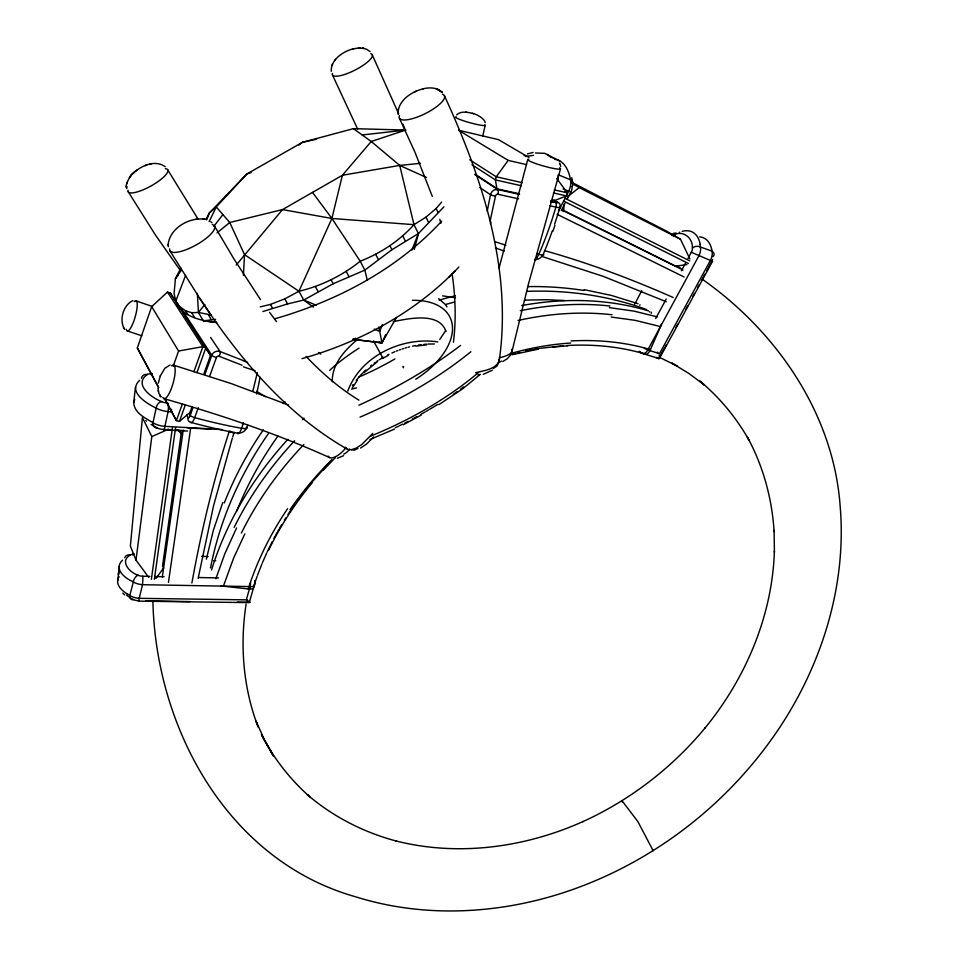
<?xml version="1.0" encoding="UTF-8"?>
<svg xmlns="http://www.w3.org/2000/svg" width="959" height="959" viewBox="0 0 959 959"><rect width="100%" height="100%" fill="white"/><g stroke="black" fill="none" stroke-linecap="round" stroke-linejoin="round"><path stroke-width="1.44" d="M168.304 246.703L168.089 244.653M168.089 245.013C169.515 228.05 189.582 216.746 205.478 219.311M563.832 211.579L563.916 204.195M243.418 275.317L244.521 254.638L229.752 222.488L216.266 206.952L246.811 174.023L302.349 142.352L353.403 128.65L405.705 130.052L371.241 141.488L342.387 175.257L282.509 209.589L229.752 222.488L216.998 232.881M774.393 551.053C772.355 615.738 745.802 678.109 705.117 727.905L705.344 727.629C672.271 767.715 630.087 800.166 582.772 821.671L583.156 821.491C524.837 847.696 457.839 856.795 395.456 840.815L396.69 841.151C363.952 832.472 333.061 816.804 307.348 794.687L309.733 796.749C289.966 779.235 273.495 758.125 261.423 734.63L273.507 756.04L270.45 750.681M563.065 211.471L563.149 210.237L675.532 266.051L674.92 266.146M171.277 412.286L171.553 409.313M142.411 417.549L130.376 546.091L135.998 560.116L148.645 577.306M139.654 380.267C126.888 392.375 147.95 404.314 157.839 408.918A12.119 4.351 9.9 0 0 168.101 411.591L171.769 411.807M135.411 387.172L133.792 402.396C133.876 412.826 145.217 418.052 152.996 422.691A11.976 4.399 9.7 0 0 164.9 426.371L211.028 428.913M118.604 573.062L118.46 574.477L119.288 566.613L117.765 580.686M246.091 604.11C239.786 645.227 243.166 688.023 258.127 726.982L256.113 721.216L264.456 739.964L273.507 756.04M475.556 372.751C483.66 370.606 494.94 369.611 499.148 361.339C512.526 269.419 482.365 178.23 444.413 95.708M499.148 361.339L498.836 359.397M135.998 560.116L151.81 436.585L143.035 418.807M151.378 579.272L172.476 427.45M154.363 579.344L175.569 427.618M162.491 566.481L181.263 433.036L179.908 430.531M162.335 576.946L183.181 430.327M453.439 342.267C456.232 319.539 455.501 296.427 452.097 273.795M168.46 582.329L190.673 428.158L222.14 429.524M498.62 362.79L497.014 365.942L493.394 368.484M133.792 402.396L134.739 399.423M260.117 377.367L256.64 394.029M158.331 383.121L160.345 375.784M479.884 187.592L490.493 194.725L487.22 211.112M518.627 198.849L497.901 194.257A2.002 1.81 -58.5 0 0 495.515 195.984L490.169 220.882M191.884 583.012C201.15 531.861 213.162 481.166 229.141 431.694M198.129 578.349L213.533 505.849L232.306 438.275M206.353 559.169L213.294 530.519L222.776 502.504M210.512 567.896C219.935 519.658 240.277 473.782 268.424 433.588M257.348 372.631L252.816 391.296M164.912 426.371L168.101 411.591M152.996 422.691L156.197 407.959M482.653 136.346L485.17 125.329M512.082 351.15L528.553 283.624L560.524 168.82M139.235 598.32L142.519 584.702L250.119 586.584L246.319 599.866L139.235 598.32A10.058 4.555 9.8 0 1 129.777 595.431L127.655 594.136M499.088 267.981L527.75 159.566M129.813 595.419L133.337 581.957A5.91 3.644 -62.4 0 1 138.108 575.22A5.191 2.002 5.9 0 0 142.771 576.239L149.916 576.419M414.252 249.484L418.424 233.564L443.921 206.832M550.706 202.061L566.505 195.9L567.368 192.843L556.771 178.518M347.793 391.056C360.62 356.077 402.037 336.489 437.819 341.907M247.71 425.065L247.134 426.899A8.763 2.374 18.4 0 1 246.391 428.217M243.43 422.715L241.668 428.313L243.274 428.445A12.671 3.812 20.2 0 0 244.137 428.457L244.209 428.457M249.424 589.078L223.387 586.201L233.528 558.306L244.845 533.815M211.531 569.994C226.588 521.348 253.62 476.815 287.868 439.306M215.859 578.721L224.993 553.343L236.597 527.929M253.572 586.776L254.195 584.834M232.749 436.884L234.092 432.701M248.213 588.994C257.276 560.476 270.798 533.444 287.58 508.702M353.847 48.669C343.322 51.079 330.399 59.83 331.311 71.35M254.626 583.528L257.108 576.347M158.607 387.724L137.317 347.925L151.69 306.616L167.465 292.099L170.258 292.974L211.148 356.496M552.816 231.419L554.913 225.401M173.195 366.218L178.578 351.03L151.69 306.616M182.39 403.847L176.396 420.593L179.429 421.433L191.452 411.207M193.886 371.756L202.888 346.643L167.465 292.099M179.429 421.433L185.423 404.71M196.931 372.643L205.933 347.554L202.888 346.643L178.578 351.03M192.076 406.712L189.462 413.988L191.009 412.406M203.955 373.722L210.596 355.25L195.372 331.922M237.64 433.204L237.616 433.168A191.261 44.126 19.7 0 1 190.601 422.32A4.016 3.728 -23.3 0 1 188.132 417.621A3.98 1.091 -74.5 0 0 190.194 415.295L192.879 407.851M205.022 374.13L211.831 355.238A6.03 5.574 -27.4 0 1 220.043 351.593M242.016 365.175L219.143 356.316A2.014 1.894 -30.6 0 0 216.398 357.563L209.577 376.455M198.285 407.719L194.701 417.656A7.936 2.194 -74.5 0 1 190.601 422.272M257.527 575.196L262.035 563.676M206.712 219.827L209.338 212.946L246.811 174.023L251.03 172.56M185.602 275.389L175.713 301.306C182.126 317.117 201.69 320.845 216.698 322.524L203.32 320.869L198.429 312.49L197.35 293.406M382.461 324.49L379.74 331.382L381.934 342.89L353.392 339.438M411.891 250.095L418.424 233.564L413.988 224.67L399.723 165.416L371.241 141.488L353.403 128.65M236.753 511.111C247.386 484.559 261.268 459.313 277.942 436.069M332.006 65.26L332.545 63.965M160.249 376.024L164.876 368.256L170.079 364.983M611.207 317.045L635.002 320.318L660.499 326.575L660.967 325.365A7.252 3.476 -70.4 0 0 661.362 323.962M262.502 562.525L266.578 553.295M711.506 248.98L711.998 251.162A9.722 5.382 -65.8 0 1 710.523 260.177L659.528 353.643L649.962 350.634L660.523 326.539M650.454 349.627C624.896 342.003 597.757 339.522 571.108 340.936M385.506 334.835L381.934 342.89L352.744 339.246M260.297 306.868L270.414 304.435L284.787 298.872L298.944 291.272L331.898 218.472L342.387 175.257L399.723 165.416L420.414 163.33M267.105 552.144L270.438 545.227M209.158 221.577L216.266 206.952L209.338 212.946L205.945 219.515M445.671 330.651L439.749 339.534M537.292 256.904L537.328 256.844A12.455 5.526 -77.6 0 0 537.891 255.993L538.754 254.447A169.659 62.143 -77.6 0 0 555.896 207.108A3.908 1.558 -77.5 0 0 555.561 202.433L551.988 201.618M271.013 544.077L272.176 541.787M268.76 549.891C280.424 525.808 295.156 503.271 312.238 482.677M558.426 211.16L568.687 191.201A11.7 5.586 -65.8 0 0 570.485 179.789C569.011 171.086 564.587 160.537 554.674 159.29M561.243 210.62L565.103 203.116M567.021 199.412L570.797 192.064A5.898 2.469 -63.6 0 0 572.032 186.633M180.843 268.136L175.413 278.649L174.106 293.37L175.713 301.306L183.109 311.795M634.726 304.135L641.727 290.781M687.999 258.462L691.319 252.265A5.023 2.421 -62.5 0 0 692.386 247.973C693.009 237.4 682.053 229.237 672.691 235.65M273.974 538.347L275.209 536.057M681.393 270.798L685.793 262.586M666.217 299.052L655.68 318.544M701.365 280.591L703.103 277.367M703.678 276.3L704.841 274.142M706.591 270.906L707.754 268.748M708.329 267.669L711.83 261.172M692.746 296.535L694.46 293.37M697.9 287.005L699.063 284.871M685.961 309.062L687.639 305.945M675.987 327.307L677.629 324.31M275.82 534.906L277.079 532.617M665.318 346.619L666.361 344.749M664.803 347.566L658.665 358.522A7.78 3.872 -64.3 0 1 657.514 358.139L641.679 353.188L639.329 351.438M659.588 358.127L712.513 261.375L691.319 252.265M277.714 531.478L279.009 529.2M396.451 317.453L381.934 342.89L379.284 341.728M279.668 528.061L281.658 524.657M352.253 388.071L357.443 380.088M284.415 520.126L285.806 517.872M352.433 385.626L353.116 384.559M287.964 514.504L290.157 511.147M290.913 510.032L292.411 507.802M293.178 506.7L294.713 504.482M181.359 270.174L175.413 278.649L177.942 275.449M510.2 355.393L507.371 358.654L502.876 361.495M526.563 164.624L508.186 160.393L496.247 176.792L495.407 179.908L497.158 190.05M297.853 500.083L301.078 495.707M155.885 578.481L163.617 568.004M162.562 568.807L163.426 567.692M213.893 226.264L222.884 214.6M304.387 491.356L306.928 488.131M372.811 433.396L361.591 444.664L356.209 448.093L351.354 449.735L354.482 450.191L357.947 448.404M356.185 380.315L362.622 373.015M180.304 307.036L185.638 310.848L191.692 312.682L198.429 312.49L204.878 304.399M236.226 265.056L282.509 209.589L331.898 218.472L413.988 224.67L425.964 217.142L436.117 208.523L441.619 202.121M334.655 60.537L335.578 59.374M309.517 484.918L330.016 461.974M441.679 221.145C397.517 269.119 337.304 300.838 275.089 318.724M373.59 437.004L366.578 444.029L360.56 448.069M132.138 174.202L129.369 177.679C137.233 167.058 122.848 184.703 126.876 188.575M536.405 257.995L535.542 258.822M302.013 358.642C360.716 342.075 416.793 311.639 458.858 267.034M456.628 114.864C460.835 110.836 467.489 112.131 472.595 113.39M323.255 470.102L335.362 457.659M448.872 277.343L454.974 271.193M135.555 171.098L132.066 174.286C140.146 166.135 154.675 159.134 165.212 166.674M244.521 254.638L298.944 291.272C321.313 285.974 342.279 275.581 360.212 261.22C380.591 253.248 399.316 240.997 413.988 224.67M363.665 371.984L365.823 369.958M363.929 372.739L377.45 361.675M134.356 172.093L133.217 173.135M480.327 374.346L462.55 388.898L438.886 404.626M478.493 372.548C446.486 399.4 409.469 420.174 370.917 436.045M470.917 351.689C437.556 378.853 399.555 400.227 360.057 417.105M357.599 339.426C344.94 349.843 331.67 364.336 332.341 381.814M418.424 233.564L391.919 249.724L364.852 270.102L333.217 283.744L303.751 300.047L287.592 303.931L262.922 311.507M567.668 196.679L579.188 187.604L680.47 239.199L689.857 258.906M460.608 345.42C429.272 369.287 394.748 388.91 358.942 405.201M370.438 366.038L371.648 365.091M298.896 145.049L302.349 142.352L316.686 139.151M135.423 171.205L136.813 170.139M460.38 389.306L463.629 386.885M152.061 373.842A5.838 1.666 7.1 0 0 147.362 374.489C132.941 384.283 151.75 398.021 161.807 401.629A6.078 1.81 7.1 0 0 167.429 403.02M133.984 554.338A5.083 1.918 5.9 0 0 130.124 555.081C119.288 561.459 129.921 572.751 138.12 575.232M374.13 363.233L375.401 362.334M453.355 394.293L456.94 391.787M376.695 361.447L378.002 360.584M379.332 359.733L383.408 357.299M437.795 404.398L429.476 409.433M343.598 455.693L337.316 458.258M492.423 370.174L483.312 374.286M426.299 411.291L428.421 410.044M420.953 414.348L425.233 411.902M421.289 415.019L403.319 424.717M382.557 358.462L387.904 355.549M412.346 419.095L416.65 416.745M423.626 88.684C412.31 91.501 399.543 99.221 397.997 111.795L398.417 108.978L398.129 114.337M404.818 423.039L408.043 421.373M399.495 425.712L402.684 424.118M387.616 355.046L389.042 354.339M395.288 427.75L398.453 426.228M414.288 92.064L416.278 91.117M394.497 429.105L369.982 439.498M151.81 436.585L168.592 429.164M391.919 352.996L394.844 351.737M396.307 351.138L397.781 350.562M145.061 165.619L146.787 164.984M640.132 304.89L639.749 305.058A7.097 3.333 -70.4 0 0 639.521 305.178M399.268 350.011L400.754 349.484M402.241 348.98L403.727 348.501M479.536 374.513L477.966 374.981M552.576 202.013L554.146 201.534L552.144 200.287M246.283 428.17L245.36 428.361M527.366 153.931L533.024 152.457M525.904 156.437L533.54 155.322M405.213 348.057L406.676 347.626M132.81 300.623C123.16 305.142 118.772 320.354 124.682 329.345M454.35 302.073L445.348 304.53L438.754 298.657M393.202 321.625C408.618 318.628 439.438 311.639 445.971 331.514M510.596 354.614L515.103 353.451M408.138 347.23L409.601 346.846M352.54 49.005L358.342 47.998L363.893 48.394L362.634 48.142M351.641 389.126L356.58 387.868M512.166 354.758L538.143 349.16M517.357 352.9L519.61 352.361M412.526 346.163L415.415 345.576M423.039 88.803C429.488 87.245 437.472 87.293 442.339 92.484L436.117 88.707M151.438 163.809L149.676 164.157M525.64 351.03L528.157 350.514M529.416 350.263L533.18 349.544M521.756 305.549C563.688 297.829 607.646 298.561 648.632 310.932M535.386 152.984L544.7 153.332L559.912 161.004M534.439 349.328L539.438 348.477M418.292 345.084L421.121 344.677M675.328 266.266L686.836 264.564M415.942 346.127L426.671 344.868M540.696 348.273L562.957 345.755M197.746 218.928L196.127 219.155L197.674 218.94M203.32 320.869L215.583 319.347M351.294 449.747L347.637 449.363L345.264 447.206M362.19 134.955L405.741 130.076M423.926 344.365L426.671 344.137M553.127 347.062L567.908 345.815M524.453 300.131L546.618 299.723L564.204 300.491M566.613 345.528C592.878 344.041 619.502 346.475 644.784 353.931L644.244 353.535M428.014 344.053L434.391 343.981M359.961 47.95L358.558 47.998L359.745 47.962M527.126 291.356C567.608 289.834 608.462 295.684 646.57 309.517M237.317 602.144L249.808 602.204A7.984 3.177 7.3 0 0 249.64 601.197L254.782 583.528L254.782 580.639M249.364 602.624L138.516 601.161M189.774 601.593L145.756 600.825M218.592 577.917L198.657 577.522M164.085 576.755L154.651 576.527M198.429 312.49L211.136 314.912M201.69 556.364L208.127 556.58M213.665 560.703L215.763 560.775M152.829 425.484L157.3 427.99A6.042 1.882 6.9 0 0 163.318 429.44L171.601 429.896M175.761 430.112L184.2 430.567M163.701 429.764L187.592 431.047M465.786 112.215L466.781 112.287M442.59 295.875L455.477 297.734M609.337 307.623L633.995 311.136L657.215 316.83M223.387 586.201L222.26 586.045A7.432 2.709 12.9 0 1 220.798 585.721M203.907 219.012L202.565 218.856L204.051 219.024M584.139 289.642L611.47 295.444L638.011 303.691M362.862 48.19L366.698 49.293L370.054 51.618M353.451 339.114L357.851 339.989L355.441 338.215M555.561 202.421L557.91 202.589L553.607 199.796M549.915 205.777L555.884 207.096A7.768 1.019 15.9 0 0 560.02 206.868A3.956 3.536 -60.9 0 0 557.647 202.313M475.472 174.442L497.505 188.923L518.927 193.694M550.658 200.755L554.146 201.534M519.55 194.401L497.649 189.522L474.633 174.382M522.379 182.69L496.247 176.792L469.766 159.817M554.314 189.894L567.368 192.843L564.851 191.32M521.528 185.782L495.407 179.908L471.984 164.768M553.451 192.963L566.505 195.9M537.004 253.979L538.754 254.447M544.46 250.599C588.49 262.934 631.394 279.021 673.182 297.506M542.506 256.64L603.235 276.348L666.349 301.773M163.977 398.68C220.402 414.756 276.228 433.384 329.704 457.647M473.207 113.57C477.87 114.541 485.134 119.563 485.194 122.62M472.212 113.27L473.59 113.689M173.435 365.127L231.167 383.552L288.551 405.058M505.908 245.252L494.604 241.56M127.283 330.927L141.896 335.818M504.29 251.102L495.443 247.949M135.998 300.826L152.529 306.568M242.735 360.368L220.067 351.533L210.632 337.496M711.998 251.162L700.454 246.99A9.818 5.382 -66.2 0 1 698.895 255.777L647.769 349.963A6.785 3.86 -71.9 0 1 642.015 353.044M558.653 174.922L570.485 179.789A5.898 4.867 -17.5 0 1 572.079 186.537M563.149 188.911L563.94 189.235M564.731 189.57L570.797 192.064M298.944 291.272L303.751 300.047L316.182 305.178M374.214 329.105L379.74 331.382L378.697 327.103M399.723 165.416L426.539 177.535M557.167 214.337L684.103 276.983M561.734 209.853L683.048 270.054M659.876 357.503L677.15 366.062L671.947 363.101L688.838 373.423L704.481 385.11L699.866 381.035C719.622 397.541 736.272 417.573 748.895 439.989L747.433 437.208C763.268 466.218 772.079 498.752 774.117 531.682M644.364 348.405L649.938 350.67A7.204 3.452 -70.7 0 1 645.359 354.195M563.94 201.246L688.37 263.473M565.366 198.489L689.761 260.872M437.879 89.343L442.339 92.484M571.984 182.438L666.085 230.879L680.47 239.199M552.828 157.947L553.751 158.427M130.664 580.495L133.349 581.957A10.141 4.531 10.1 0 0 142.507 584.666M528.972 157.492L498.452 139.63L458.534 130.244L508.186 160.393M571.516 183.109L579.188 187.604M358.942 400.167C339.342 388.215 321.852 373.027 306.077 356.4M132.21 598.86L133.481 599.591A5.143 2.05 5.7 0 0 137.581 600.658M547.229 154.447L551.065 157.6M346.619 448.776C284.643 413.077 238 356.664 199.256 297.614L169.887 250.755M676.79 265.919L680.614 268.256M152.229 425.125L151.078 424.405M256.676 391.32L265.451 396.738M230.831 432.257L229.309 431.094M656.447 357.359L657.514 358.139M702.923 279.692C776.251 331.49 832.448 412.43 839.952 503.499L840.048 504.854C846.845 580.83 824.26 657.442 783.659 721.384L783.347 721.863C731.417 803.055 650.67 865.45 558.594 894.22L557.982 894.411C493.501 914.311 423.075 917.331 358.163 897.588L356.856 897.156C227.655 861.35 155.526 727.929 152.877 600.598M303.751 300.047L313.365 307.144M639.533 351.509L641.907 353.26M318.472 352.456L320.702 354.123M145.816 420.641L146.475 421.181M210.776 221.757L211.975 222.788M124.682 594.916L122.74 593.165M181.263 433.036L182.162 433.852M652.408 850.07L653.163 850.717L637.915 821.647L621.971 800.657L622.415 802.12M247.47 601.197L246.703 600.334M177.559 429.764L182.522 435.134M160.968 396.918L158.822 393.19L158.007 388.251M160.728 396.63L159.638 395.084L160.489 396.355M276.528 321.649L269.575 312.334M312.502 192.387L331.898 218.472L360.212 261.22L364.852 270.102L367.273 280.076M180.664 270.977L155.442 235.027L128.23 191.74M260.5 299.64L233.768 258.642L214.456 226M199.256 297.614L210.261 313.941M197.77 218.628L167.693 169.779M559.373 163.09L559.792 163.737M183.169 311.483L211.831 355.238A4.028 0.875 20.3 0 0 216.398 357.563M183.193 313.281L194.677 330.855M123.483 327.702L124.035 328.577M170.258 292.974L174.742 300.203M185.638 310.848L187.772 314.468M174.526 298.213L175.917 300.563M191.692 312.682L194.521 317.501M208.487 314.84L211.328 319.731M186.753 415.127L188.144 417.621M270.414 304.435L272.548 308.247M284.787 298.872L287.592 303.931M373.471 340.889L380.471 353.583A7.169 0.683 59.7 0 1 382.209 358.27M315.343 286.513L318.1 291.62M137.317 347.925L158.643 387.328M164.301 398.237L176.396 420.593L164.924 399.016M331.143 279.872L333.217 283.744M346.187 271.385L348.896 276.528M375.676 254.303L378.337 259.457M389.929 245.804L391.919 249.724M402.732 235.89L405.345 241.057M425.964 217.142L428.505 222.296M177.307 302.912L180.52 309.469M436.117 208.523L438.023 212.418M332.449 74.922L357.611 129.009M559.996 164.085L560.763 166.47M399.4 118.173L415.091 152.529L432.293 196.391M372.224 54.771L398.68 113.833M210.596 355.25L210.968 356.077M402.936 124.238L405.046 129.441M439.773 219.263L440.912 223.243M571.684 177.691L572.355 180.16M497.505 188.923L497.841 190.254M699.998 244.329L700.442 247.002M158.223 390.637L158.475 391.943M558.006 175.113L558.174 176.264A11.856 5.574 -66 0 1 557.682 181.251M774.105 530.399L774.416 552.264M484.786 124.826A15.356 1.546 15.5 0 1 469.826 122.68A15.356 1.546 15.5 0 1 456.232 116.866M711.962 251.198A5.694 4.028 -9.8 0 1 713.028 256.652M692.374 247.973A5.73 3.92 -7.4 0 1 700.406 247.038M682.173 231.347A49.748 23.951 -63.1 0 1 700.19 244.137M679.392 232.27A49.748 23.951 -63.1 0 1 679.619 232.174M671.971 235.435A5.574 4.076 64.1 0 1 676.598 233.385M699.674 236.861A48.645 23.723 -63 0 1 711.614 248.861M657.418 352.121A9.734 1.906 67.8 0 1 657.754 353.152M659.133 355.022A7.384 2.793 59.2 0 1 658.893 358.834M674.093 236.489A9.614 3.896 -65.9 0 1 675.064 235.255M712.573 259.409A4.963 2.445 -62.3 0 1 712.117 260.584M511.351 353.284A299.843 224.37 -42.7 0 1 570.641 343.022M520.317 310.716A330.747 253.08 -43.8 0 1 609.924 306.005M518.04 320.462A324.789 248.597 -44.2 0 1 612.046 314.744M649.483 311.963A7.181 3.392 -70.3 0 1 649.734 311.831M439.09 300.119A326.24 295.408 -32.2 0 1 455.369 295.828M527.534 286.621A326.24 295.408 -32.2 0 1 583.923 290.481M651.125 312.143A7.169 3.416 -70.3 0 1 651.401 313.245M445.767 304.974A7.336 1.63 72 0 1 446.954 306.928M559.529 167.813A17.034 1.906 15.7 0 1 543.969 166.135A17.034 1.906 15.7 0 1 528.853 159.242M511.603 349.388A15.895 5.622 -7.6 0 1 499.279 357.731M501.533 361.075A8.391 3.057 -9.2 0 1 498.248 362.586M524.07 155.634A5.766 4.783 72.3 0 1 525.508 155.897M490.588 194.737A5.982 5.334 -58.3 0 1 497.637 189.558A3.968 1.462 -77.9 0 1 497.913 194.257M543.633 254.327A7.48 1.127 16.6 0 1 538.562 254.291M560.056 206.892A187.113 68.281 -77.5 0 1 554.626 224.154M552.228 231.107A187.113 68.281 -77.5 0 1 543.285 254.195M495.503 195.984A3.98 0.695 9.7 0 1 490.505 194.725M490.924 221.877A109.949 43.934 -86 0 1 490.433 223.771M537.364 257.36A13.03 5.778 -77.6 0 1 536.465 258.379M535.518 258.93A8.619 3.548 -76 0 1 534.643 259.541M542.962 254.603A7.888 6.485 -28.7 0 1 534.619 259.781M190.218 415.307A3.992 1.007 19.9 0 0 194.701 417.656A173.279 39.894 19.7 0 0 241.584 428.241A7.612 2.266 -75.4 0 1 237.532 433.564M247.698 362.43A98.837 24.97 28.4 0 1 243.083 360.8M220.067 351.533A4.052 1.223 -67.6 0 1 219.132 356.316M247.23 426.911A7.996 6.425 -49 0 1 237.784 433.024M255.094 370.665A111.544 27.068 28.2 0 1 243.43 366.829M245.816 428.625A13.246 3.992 20.2 0 1 244.773 428.793M234.116 432.353A6.545 2.038 7.7 0 1 234.092 433.24M164.9 426.335A5.97 1.187 -87.2 0 1 163.318 429.524M167.969 403.188A6.078 1.211 -87.1 0 1 168.089 411.531M157.288 428.062A6.018 4.711 -58.6 0 1 153.068 422.679M156.269 407.959A6.054 4.723 -60.5 0 1 161.807 401.545M233.445 433.096A9.866 2.649 50.7 0 1 230.472 431.19M151.042 374.705A5.814 1.115 -87 0 1 152.013 373.662M141.381 378.314A5.91 5.394 41.5 0 1 147.362 374.418M190.673 428.17A5.934 1.846 7.2 0 1 186.693 427.498M171.553 365.835A17.43 4.543 -74.3 0 1 173.219 382.773A17.43 4.543 -74.3 0 1 162.862 397.398M345.863 447.793A16.051 6.737 -48.9 0 1 328.098 456.052M349.723 449.148A8.463 3.596 -47.2 0 1 343.79 454.17M302.696 419.706A292.819 264.72 -51.2 0 1 304.003 418.148M224.274 502.972A326.276 291.045 -51.2 0 1 263.293 429.884M283.241 403.655A326.276 291.045 -51.2 0 1 284.943 401.629M253.727 587.304A7.384 2.673 13.1 0 1 249.412 589.066M290.038 509.637A299.652 227.679 -31.9 0 1 331.91 459.589M234.164 527.402A330.435 257.132 -31.2 0 1 294.617 440.732M241.392 533.072A324.502 252.804 -31 0 1 303.895 444.473M139.187 598.008A5.742 0.611 -86.3 0 1 138.264 600.945M142.783 576.191A5.85 0.623 -86.2 0 1 142.483 584.379M133.481 599.639A5.874 3.812 -60.8 0 1 129.849 595.419M130.412 580.555A51.247 19.695 6.3 0 1 122.584 560.2M124.766 557.694A5.766 4.879 52.8 0 1 130.124 555.045M127.511 594.172A50.156 19.648 6.2 0 1 119.144 576.719M130.832 598.224A42.46 16.747 6.1 0 1 126.648 595.131M254.507 583.623A6.941 3.177 15.3 0 1 250.167 586.668M250.551 582.664A5.61 1.438 -86.8 0 1 250.083 586.452M249.903 602.432A7.576 1.462 59.2 0 1 247.194 599.783M132.702 554.889A5.694 1.486 -89.1 0 1 134.008 554.134M134.224 301.665A15.668 3.656 -74 0 1 135.171 316.926A15.668 3.656 -74 0 1 126.288 329.261M394.964 358.93A71.326 13.822 -29.2 0 1 358.93 376.983M329.68 370.402A71.326 13.822 -29.2 0 1 359.038 348.117M403.319 367.765A7.708 0.791 59.6 0 1 403.679 366.877M412.406 300.335A71.29 41.093 -26.3 0 1 452.492 327.343A71.29 41.093 -26.3 0 1 415.75 379.237M442.363 94.21A25.162 7.48 -26.5 0 1 425.077 113.701A25.162 7.48 -26.5 0 1 399.483 115.512M212.287 224.55A25.485 7.696 -29 0 1 196.751 244.629A25.485 7.696 -29 0 1 169.623 248.872M370.761 53.668A22.297 5.898 -27 0 1 355.309 69.935A22.297 5.898 -27 0 1 332.413 73.435M165.368 168.64A22.584 6.042 -29 0 1 152.313 185.219A22.584 6.042 -29 0 1 128.026 190.278M127.091 182.438L126.804 183.66L127.091 182.45M126.66 187.329L126.564 186.118L126.66 187.329"/></g></svg>
